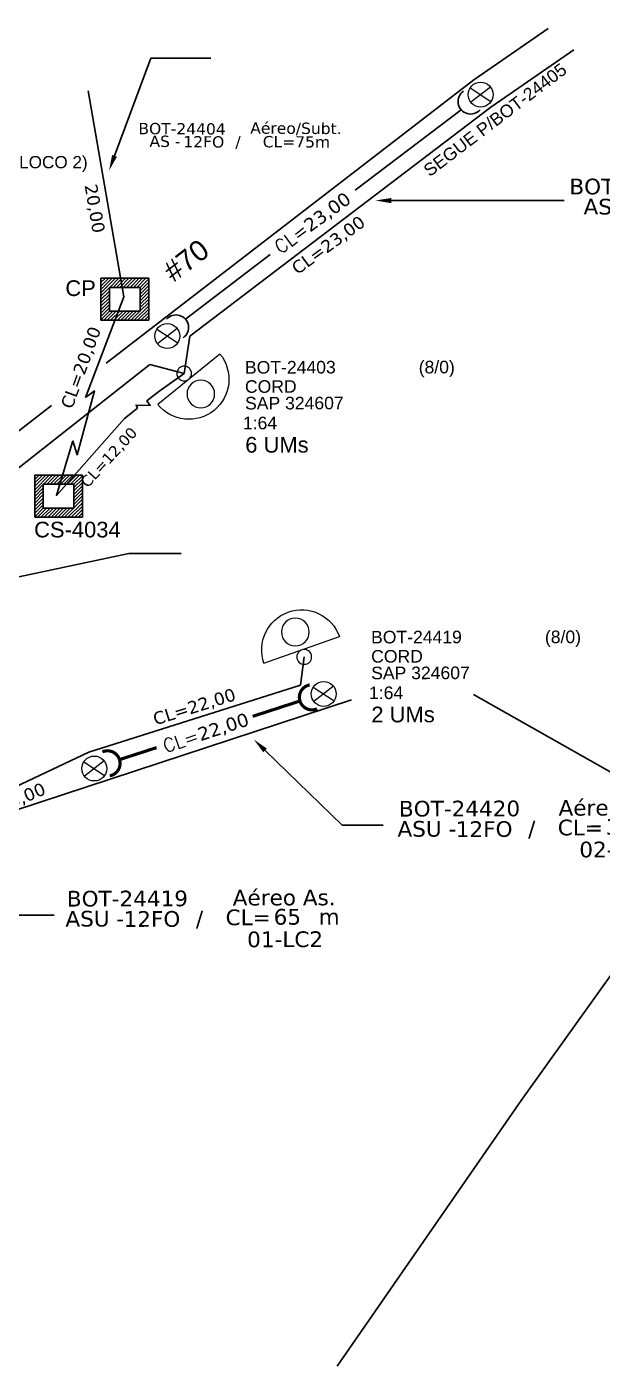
# Model space of a CAD drawing. Header units: metres. Extents: x -1286 to 542, y -500 to 95.
# Drawn here: x -666.8 to -610.5, y -393.9 to -262.7 of the extents above; entities that cross this region are included whole.
import ezdxf
from ezdxf import colors
from ezdxf.entities.mleader import LeaderData, LeaderLine
from ezdxf.enums import TextEntityAlignment as Align
from ezdxf.math import Vec2, Vec3

# ---------------------------------------------------------------- set-up
doc = ezdxf.new("R2010")
doc.units = ezdxf.units.M
for name, color, linetype in [('10.1-Caixas Subterrâneas', 5, 'Continuous'), ('CAP_A_INSTALAR', 1, 'Continuous'), ('CELULAS_GPON', 7, 'Continuous'), ('label_cabos', 7, 'Continuous'), ('Legenda', 1, 'Continuous'), ('locais legendas', 7, 'Continuous'), ('QUADRA', 7, 'Continuous'), ('surveys legendas', 7, 'Continuous')]:
    doc.layers.add(name, color=color, linetype=linetype)
for name, color, linetype, lineweight in [('10.4-Postes', 1, 'Continuous', 0), ("20.0-LEGENDA DOS CDO'S", 1, 'Continuous', 0), ('20.2-CDO_POSTE', 1, 'Continuous', 5), ('20.6-CORDOALHA_SUPORTE', 7, 'Continuous', 25)]:
    doc.layers.add(name, color=color, linetype=linetype, lineweight=lineweight)
doc.layers.add('EXTRA', color=50, linetype='Continuous', plot=False)
doc.styles.add('ARIAL', font='arial.ttf')
doc.styles.add('DIGICADE', font='arial.ttf')
doc.styles.add('ROMANS', font='romans.shx')
doc.styles.add('siredit', font='verdana.ttf')
doc.linetypes.add('FENCELINE1', pattern='A,0.25,-0.1,[133,ltypeshp.shx,S=0.1,R=0,X=-0.1,Y=0],-0.1,1', length=1.45)

# ---------------------------------------------------------------- blocks, each defined once
blk = doc.blocks.new('*X73')
at = {"color": 0, "linetype": 'Continuous'}
for p, q in [((-1.25, 0.34099), (-0.49099, 1.1)), ((-1.25, 0.517767), (-0.667767, 1.1)), ((-1.25, 0.694544), (-0.844544, 1.1)), ((-1.25, 0.87132), (-1.02132, 1.1)), ((-1.25, 1.048097), (-1.198097, 1.1)), ((-0.789214, 0.625), (-0.314214, 1.1)), ((-0.612437, 0.625), (-0.137437, 1.1)), ((-0.43566, 0.625), (0.03934, 1.1)), ((-0.258883, 0.625), (0.216117, 1.1)), ((-0.082107, 0.625), (0.392893, 1.1)), ((0.09467, 0.625), (0.56967, 1.1)), ((0.271447, 0.625), (0.746447, 1.1)), ((0.448223, 0.625), (0.923223, 1.1)), ((0.625, 0.625), (1.1, 1.1)), ((0.801777, 0.625), (1.25, 1.073223)), ((0.8035, 0.449947), (1.25, 0.896447)), ((0.8035, 0.27317), (1.25, 0.71967)), ((-1.25, 0.164214), (-0.8035, 0.610714)), ((-1.25, -0.012563), (-0.8035, 0.433937)), ((-1.25, -0.18934), (-0.8035, 0.25716)), ((-1.25, -0.366117), (-0.8035, 0.080383)), ((0.8035, 0.096393), (1.25, 0.542893)), ((0.8035, -0.080383), (1.25, 0.366117)), ((0.8035, -0.25716), (1.25, 0.18934)), ((0.8035, -0.433937), (1.25, 0.012563)), ((-1.25, -0.542893), (-0.8035, -0.096393)), ((-1.25, -0.71967), (-0.8035, -0.27317)), ((-1.25, -0.896447), (-0.8035, -0.449947)), ((-1.25, -1.073223), (-0.801777, -0.625)), ((-1.1, -1.1), (-0.625, -0.625)), ((-0.923223, -1.1), (-0.448223, -0.625)), ((-0.746447, -1.1), (-0.271447, -0.625)), ((-0.56967, -1.1), (-0.09467, -0.625)), ((-0.392893, -1.1), (0.082107, -0.625)), ((-0.216117, -1.1), (0.258883, -0.625)), ((-0.03934, -1.1), (0.43566, -0.625)), ((0.137437, -1.1), (0.612437, -0.625)), ((0.314214, -1.1), (0.789214, -0.625)), ((0.49099, -1.1), (1.25, -0.34099)), ((0.667767, -1.1), (1.25, -0.517767)), ((0.8035, -0.610714), (1.25, -0.164214)), ((0.844544, -1.1), (1.25, -0.694544)), ((1.02132, -1.1), (1.25, -0.87132)), ((1.198097, -1.1), (1.25, -1.048097))]:
    blk.add_line(p, q, dxfattribs=at)
blk = doc.blocks.new('MANHOLE_MQ')
at = {"color": 0, "linetype": 'Continuous'}
for p, q in [((0.00000623, 0.00000569), (-0.00000627, 0.00000569)), ((-0.00000627, 0.00000569), (-0.00000627, -0.00000531)), ((0.00000623, -0.00000531), (0.00000623, 0.00000569)), ((-0.00000404, 0.00000331), (0.00000399, 0.00000331)), ((-0.00000404, -0.00000294), (-0.00000404, 0.00000331)), ((0.00000399, 0.00000331), (0.00000399, -0.00000294)), ((0.00000399, -0.00000294), (-0.00000404, -0.00000294)), ((0.00000399, -0.00000294), (0.00000399, -0.00000294)), ((-0.00000627, -0.00000531), (0.00000623, -0.00000531))]:
    blk.add_line(p, q, dxfattribs=at)
at = {"color": 0, "linetype": 'Continuous', "xscale": 5e-06, "yscale": 5e-06, "zscale": 1e-05}
blk.add_blockref('*X73', (-0.00000002, 0.00000019), dxfattribs=at)
blk = doc.blocks.new('CDOE_CT_POST_DESENHO')
at = {"color": 0}
blk.add_line((2.136, 0.393), (-2.114, 0.393), dxfattribs=at)
for centre, radius in [((0.011, 1.403), 0.733), ((0.011, 0), 0.393)]:
    blk.add_circle(centre, radius, dxfattribs=at)
blk.add_arc((0.011, 0.393), 2.125, 0, 180, dxfattribs=at)
blk = doc.blocks.new('Inst CDOE-8 CAIXA DIST OPT CDOE 48F_8D C_SPL OPTAP')
at = {"layer": "20.0-LEGENDA DOS CDO'S", "color": 0}
for tag, p, style, flags in [('ID_ATIVIDADE', (0.12, 6.472), 'ARIAL', 3), ('FATOR', (7.921, 6.472), 'ARIAL', 1), ('QTDE', (0.235, -0.97), 'DIGICADE', 3)]:
    blk.add_attdef(tag, p, '', height=0.8, rotation=0.11799, dxfattribs=dict(at, style=style, flags=flags))
at = {"layer": "20.0-LEGENDA DOS CDO'S", "color": 0, "style": 'ARIAL'}
for tag, p, height in [('FID', (0.12, 5.248), 0.8), ('CORDOALHA', (0.122, 4.023), 0.8), ('SAP', (0.124, 2.961), 0.8), ('1:XX', (-0.012, 1.7), 0.8), ('UMS', (0.141, 0.217), 1)]:
    blk.add_attdef(tag, p, '', height=height, rotation=0.11799, dxfattribs=at)
blk.add_attdef('FIBRAS_UTILIZADAS', text='', height=0.8, rotation=0.11799, dxfattribs=at).set_placement((13.479, 5.263), align=Align.CENTER)
blk = doc.blocks.new('Inst CORD ALUMINIO 4.8 MM 3F')
at = {"layer": '20.6-CORDOALHA_SUPORTE', "color": 0, "lineweight": 0, "style": 'ROMANS'}
blk.add_attdef('LANCE', text='', height=1, dxfattribs=at).set_placement((-0.54, -2.21), align=Align.RIGHT)
at = {"layer": '20.6-CORDOALHA_SUPORTE', "color": 0, "style": 'siredit'}
blk.add_attdef('QTDE', (-0.54, -2.21), '', height=1, rotation=359.69, dxfattribs=at)
at = {"layer": '20.6-CORDOALHA_SUPORTE', "color": 0, "lineweight": 0, "style": 'ROMANS'}
for tag, p, flags in [('FATOR', (-5.2, -4.44), 3), ('ID_ATIVIDADE', (-5.2, -6.67), 3), ('FID', (-5.2, -8.9), 1)]:
    blk.add_attdef(tag, p, '', height=1, dxfattribs=dict(at, flags=flags))
blk = doc.blocks.new('Inst CB ESP CFOA-SM-AS-80-TS-72')
at = {"layer": 'label_cabos', "color": 0, "style": 'siredit'}
for tag, flags, p in [('ID_ATIVIDADE', 3, (1.314, 2.672)), ('FATOR', 1, (11.56, 2.551))]:
    blk.add_attdef(tag, text='', height=0.8, rotation=359.69001, dxfattribs=dict(at, flags=flags)).set_placement(p, align=Align.MIDDLE_CENTER)
for tag, p in [('DESTINO_CABO', (3.131, 1.262)), ('TIPO_CABO', (13.108, 1.245)), ('TIPO_CABO', (1.762, -0.005)), ('CABO', (4.686, -0.052)), ('/', (7.714, -0.052)), ('LANCE', (10.809, 0.002)), ('UND', (15.964, 0.002)), ('FID', (13.148, -1.414))]:
    blk.add_attdef(tag, text='', height=0.8, rotation=359.69001, dxfattribs=at).set_placement(p, align=Align.MIDDLE_CENTER)
blk.add_attdef('QTDE', (12.429, -0.475), '', height=0.8, rotation=359.69001, dxfattribs=at)
blk = doc.blocks.new('Inst CB ESP CFOA-SM-ASU-120-S-12')
at = {"layer": 'label_cabos', "color": 0, "style": 'siredit'}
for tag, flags, p in [('ID_ATIVIDADE', 3, (1.314, 2.672)), ('FATOR', 1, (11.56, 2.551))]:
    blk.add_attdef(tag, text='', height=1, rotation=359.69001, dxfattribs=dict(at, flags=flags)).set_placement(p, align=Align.MIDDLE_CENTER)
for tag, p in [('DESTINO_CABO', (3.131, 1.262)), ('TIPO_CABO', (13.108, 1.245)), ('TIPO_CABO', (1.262, -0.005)), ('CABO', (4.686, -0.052)), ('/', (7.714, -0.052)), ('LANCE', (10.809, 0.002)), ('UND', (15.964, 0.002)), ('FID', (13.148, -1.414))]:
    blk.add_attdef(tag, text='', height=1, rotation=359.69001, dxfattribs=at).set_placement(p, align=Align.MIDDLE_CENTER)
blk.add_attdef('QTDE', (12.429, -0.475), '', height=1, rotation=359.69001, dxfattribs=at)
blk = doc.blocks.new('Inst CB AS CFOA-SM-ASU-120-S-12')
at = {"layer": 'label_cabos', "color": 0, "style": 'siredit'}
for tag, flags, p in [('ID_ATIVIDADE', 3, (1.314, 2.672)), ('FATOR', 1, (11.56, 2.551))]:
    blk.add_attdef(tag, text='', height=1, rotation=359.69001, dxfattribs=dict(at, flags=flags)).set_placement(p, align=Align.MIDDLE_CENTER)
for tag, p in [('DESTINO_CABO', (3.131, 1.262)), ('TIPO_CABO', (13.108, 1.245)), ('TIPO_CABO', (1.262, -0.005)), ('CABO', (4.686, -0.052)), ('/', (7.714, -0.052)), ('LANCE', (10.809, 0.002)), ('UND', (15.964, 0.002)), ('FID', (13.148, -1.414))]:
    blk.add_attdef(tag, text='', height=1, rotation=359.69001, dxfattribs=at).set_placement(p, align=Align.MIDDLE_CENTER)
blk.add_attdef('QTDE', (12.429, -0.475), '', height=1, rotation=359.69001, dxfattribs=at)
blk = doc.blocks.new('LEGENDA DOS CABOS')
at = {"layer": 'EXTRA', "color": 0, "style": 'siredit'}
for tag, p in [('ID', (4.6, 0.97)), ('XX', (9.03, 0.97))]:
    blk.add_attdef(tag, text='', height=0.48, rotation=359.69, dxfattribs=at).set_placement(p, align=Align.MIDDLE_CENTER)
at = {"layer": 'Legenda', "color": 0, "style": 'siredit'}
for tag, p in [('TIPO_CABO', (1.31, 0)), ('CABO', (4.69, -0.05)), ('/', (6.81, -0.05)), ('METROS', (10.03, -0.05))]:
    blk.add_attdef(tag, text='', height=0.8, rotation=359.69, dxfattribs=at).set_placement(p, align=Align.MIDDLE_CENTER)

msp = doc.modelspace()

# ---------------------------------------------------------------- linework, layer by layer
at = {"color": 0, "ltscale": 3}
for points in [[(-622.43, -270.88, -1.125576), (-624.06, -269.05)], [(-653.12, -291.37, -1.125576), (-651.5, -293.2)]]:
    msp.add_lwpolyline(points, format="xyb", dxfattribs=at)
for points in [[(-624.28, -270.88), (-634.65, -278.75)], [(-642.97, -285.06), (-651.28, -291.37)]]:
    msp.add_lwpolyline(points, dxfattribs=at)
at = {"color": 0, "ltscale": 3, "const_width": 0.308}
for points in [[(-638.39, -329.53, -1.125576), (-639.11, -327.19)], [(-659.41, -333.75, -1.125576), (-658.69, -336.09)]]:
    msp.add_lwpolyline(points, format="xyb", dxfattribs=at)
for points in [[(-640.07, -328.77), (-644.69, -330.27)], [(-654.1, -333.33), (-657.74, -334.51)]]:
    msp.add_lwpolyline(points, dxfattribs=at)
at = {"layer": '10.4-Postes'}
for points in [[(-623.39, -268.72), (-621.36, -270.07)], [(-621.41, -268.65), (-623.34, -270.14)], [(-654.08, -292.36), (-652.04, -293.7)], [(-652.1, -292.28), (-654.02, -293.78)], [(-638.76, -327.4), (-636.72, -328.74)], [(-636.78, -327.32), (-638.7, -328.82)], [(-661.23, -334.71), (-659.19, -336.05)], [(-659.25, -334.63), (-661.17, -336.13)]]:
    msp.add_lwpolyline(points, dxfattribs=at)
for centre in [(-622.38, -269.39), (-653.06, -293.03), (-637.74, -328.07), (-660.21, -335.38)]:
    msp.add_circle(centre, 1.22, dxfattribs=at)
at = {"layer": 'CAP_A_INSTALAR', "color": 7, "linetype": 'FENCELINE1', "ltscale": 4}
for points in [[(-650.86, -293.04), (-621.38, -270.63), (-613.26, -265)], [(-661.05, -299.04), (-657.3, -289.19), (-660.8, -269.02)], [(-705.22, -332.2), (-692.08, -325.19), (-654.77, -295.81)], [(-653.9, -298.45), (-651.42, -296.71)], [(-662.32, -303.29), (-661.89, -304.66), (-660.2, -298.39), (-661.05, -299.04)], [(-679.41, -342.59), (-660.74, -333.78), (-640.02, -327.21)]]:
    msp.add_lwpolyline(points, dxfattribs=at)
at = {"layer": 'CAP_A_INSTALAR', "color": 7, "linetype": 'FENCELINE1', "ltscale": 2}
for points in [[(-651.42, -296.71), (-650.86, -293.04)], [(-654.77, -295.81), (-651.42, -296.71)], [(-653.9, -298.45), (-655.05, -299.37), (-654.73, -299.83), (-656.12, -299.79), (-655.98, -300.09), (-657.26, -301.1)], [(-657.26, -301.1), (-663.92, -308.63), (-662.32, -303.29)], [(-639.65, -324.44), (-640.02, -327.21)]]:
    msp.add_lwpolyline(points, dxfattribs=at)
at = {"layer": 'QUADRA'}
for points in [[(-659.05, -295.7), (-623.05, -267.95), (-615.76, -262.9)], [(-677.76, -310.17), (-664.39, -299.83)], [(-635.02, -328.64), (-832.95, -393.69)], [(-636.42, -393.91), (-618.41, -367.88), (-601.73, -344.57), (-601.42, -343.75), (-601.3, -342.89), (-601.37, -342.03), (-601.64, -341.18), (-602.1, -340.42), (-602.71, -339.76), (-603.45, -339.23), (-623.06, -328.14)]]:
    msp.add_lwpolyline(points, dxfattribs=at)

# ---------------------------------------------------------------- block references
at = {"color": 0, "lineweight": 0, "xscale": 1.307692307692307, "yscale": 1.307692307692307, "zscale": 1.307692307692307}
for p, rotation, values in [((-640.23, -280.17), 36.46754730038617, {'QTDE': '23,00', 'LANCE': 'CL='}), ((-650.06, -329.75), 18.41394832054072, {'QTDE': '22,00', 'LANCE': 'CL='})]:
    msp.add_blockref('Inst CORD ALUMINIO 4.8 MM 3F', p, dxfattribs=dict(at, rotation=rotation)).add_auto_attribs(values)
at = {"layer": '10.1-Caixas Subterrâneas', "color": 30, "xscale": 374062.8819905536, "yscale": 374062.8819905536, "zscale": 374062.8819905536, "rotation": 180.0191175169924}
for p in [(-657.22, -289.36), (-663.71, -308.64)]:
    msp.add_blockref('MANHOLE_MQ', p, dxfattribs=at)
at = {"layer": "20.0-LEGENDA DOS CDO'S", "color": 7, "lineweight": 0}
ref = msp.add_blockref('Inst CDOE-8 CAIXA DIST OPT CDOE 48F_8D C_SPL OPTAP', (-645.64, -304.78), dxfattribs=dict(at, xscale=1.538461538461538, yscale=1.538461538461538, zscale=1.538461538461538))
ref.add_attrib('FID', 'BOT-24403', (-645.45, -296.71), dxfattribs={"color": 0, "height": 1.231, "rotation": 0.118, "style": 'ARIAL'})
ref.add_attrib('CORDOALHA', 'CORD', (-645.45, -298.59), dxfattribs={"color": 0, "height": 1.231, "rotation": 0.118, "style": 'ARIAL'})
ref.add_attrib('SAP', 'SAP 324607', (-645.44, -300.22), dxfattribs={"color": 0, "height": 1.231, "rotation": 0.118, "style": 'ARIAL'})
ref.add_attrib('1:XX', '1:64', (-645.65, -302.16), dxfattribs={"color": 0, "height": 1.231, "rotation": 0.118, "style": 'ARIAL'})
ref.add_attrib('UMS', '6 UMs', (-645.42, -304.45), dxfattribs={"color": 0, "height": 1.538, "rotation": 0.118, "style": 'ARIAL'})
ref.add_attrib('FIBRAS_UTILIZADAS', '(8/0)', dxfattribs={"color": 0, "height": 1.231, "rotation": 0.118, "style": 'ARIAL'}).set_placement((-624.9, -296.68), align=Align.RIGHT)
ref = msp.add_blockref('Inst CDOE-8 CAIXA DIST OPT CDOE 48F_8D C_SPL OPTAP', (-633.28, -331.2), dxfattribs=dict(at, xscale=1.538461538461538, yscale=1.538461538461538, zscale=1.538461538461538))
ref.add_attrib('FID', 'BOT-24419', (-633.1, -323.13), dxfattribs={"color": 0, "height": 1.231, "rotation": 0.118, "style": 'ARIAL'})
ref.add_attrib('CORDOALHA', 'CORD', (-633.09, -325.01), dxfattribs={"color": 0, "height": 1.231, "rotation": 0.118, "style": 'ARIAL'})
ref.add_attrib('SAP', 'SAP 324607', (-633.09, -326.64), dxfattribs={"color": 0, "height": 1.231, "rotation": 0.118, "style": 'ARIAL'})
ref.add_attrib('1:XX', '1:64', (-633.3, -328.58), dxfattribs={"color": 0, "height": 1.231, "rotation": 0.118, "style": 'ARIAL'})
ref.add_attrib('UMS', '2 UMs', (-633.07, -330.86), dxfattribs={"color": 0, "height": 1.538, "rotation": 0.118, "style": 'ARIAL'})
ref.add_attrib('FIBRAS_UTILIZADAS', '(8/0)', dxfattribs={"color": 0, "height": 1.231, "rotation": 0.118, "style": 'ARIAL'}).set_placement((-612.54, -323.1), align=Align.RIGHT)
at = {"layer": '20.2-CDO_POSTE', "color": 7, "yscale": 1.846153846153846, "zscale": 1.846153846153846}
for p, xscale, rotation in [((-651.42, -296.71), -1.846153846153846, 219.0592227833245), ((-639.63, -324.44), -1.846153846153845, 19.57225249010515)]:
    msp.add_blockref('CDOE_CT_POST_DESENHO', p, dxfattribs=dict(at, xscale=xscale, rotation=rotation))
at = {"layer": 'label_cabos', "color": 0, "lineweight": 0}
ref = msp.add_blockref('LEGENDA DOS CABOS', (-656.31, -274.54), dxfattribs=dict(at, xscale=1.107692307692308, yscale=1.107692307692308, zscale=1.107692307692308))
ref.add_attrib('ID', 'BOT-24404', dxfattribs={"color": 0, "height": 1.108, "rotation": 359.69, "style": 'siredit'}).set_placement((-651.61, -272.73), align=Align.MIDDLE_CENTER)
ref.add_attrib('CABO', '12FO', dxfattribs={"color": 0, "height": 1.108, "rotation": 359.69, "style": 'siredit'}).set_placement((-649.48, -274.01), align=Align.MIDDLE_CENTER)
ref.add_attrib('METROS', 'CL=75m', dxfattribs={"color": 0, "height": 1.108, "rotation": 359.69, "style": 'siredit'}).set_placement((-640.41, -274.01), align=Align.MIDDLE_CENTER)
ref.add_attrib('XX', 'Aéreo/Subt.', dxfattribs={"color": 0, "height": 1.1077, "rotation": 359.69, "style": 'siredit'}).set_placement((-640.46, -272.68), align=Align.MIDDLE_CENTER)
ref.add_attrib('/', '/', dxfattribs={"color": 0, "height": 1.11, "rotation": 359.69, "style": 'siredit'}).set_placement((-646.13, -274.01), align=Align.MIDDLE_CENTER)
ref.add_attrib('TIPO_CABO', 'AS -', dxfattribs={"color": 0, "height": 1.108, "rotation": 359.69, "style": 'siredit'}).set_placement((-653.28, -273.96), align=Align.MIDDLE_CENTER)
at = {"layer": 'label_cabos'}
ref = msp.add_blockref('Inst CB ESP CFOA-SM-AS-80-TS-72', (-612.56, -280.36), dxfattribs=dict(at, xscale=1.538461538461538, yscale=1.538461538461538, zscale=1.538461538461538, rotation=0.1315642785740533))
ref.add_attrib('DESTINO_CABO', 'BOT-24405', dxfattribs={"color": 0, "height": 1.538, "rotation": 359.8216, "style": 'siredit'}).set_placement((-607.75, -278.4), align=Align.MIDDLE_CENTER)
ref.add_attrib('CABO', '72FO', dxfattribs={"color": 0, "height": 1.538, "rotation": 359.8216, "style": 'siredit'}).set_placement((-605.35, -280.42), align=Align.MIDDLE_CENTER)
ref.add_attrib('LANCE', 'CL=', dxfattribs={"color": 0, "height": 1.538, "rotation": 359.8216, "style": 'siredit'}).set_placement((-595.93, -280.32), align=Align.MIDDLE_CENTER)
ref.add_attrib('TIPO_CABO', 'Aéreo Esp.', dxfattribs={"color": 0, "height": 1.538, "rotation": 359.8216, "style": 'siredit'}).set_placement((-592.4, -278.39), align=Align.MIDDLE_CENTER)
ref.add_attrib('/', '/', dxfattribs={"color": 0, "height": 1.54, "rotation": 359.8216, "style": 'siredit'}).set_placement((-600.69, -280.41), align=Align.MIDDLE_CENTER)
ref.add_attrib('TIPO_CABO', 'AS - ', dxfattribs={"color": 0, "height": 1.538, "rotation": 359.8216, "style": 'siredit'}).set_placement((-609.85, -280.36), align=Align.MIDDLE_CENTER)
ref.add_attrib('FID', '04-LC1', dxfattribs={"color": 0, "height": 1.538, "rotation": 359.8216, "style": 'siredit'}).set_placement((-592.33, -282.49), align=Align.MIDDLE_CENTER)
ref.add_attrib('QTDE', '30', (-593.44, -281.04), dxfattribs={"color": 0, "height": 1.538, "rotation": 359.8216, "style": 'siredit'})
ref.add_attrib('UND', 'm', dxfattribs={"color": 0, "height": 1.54, "rotation": 359.8216, "style": 'siredit'}).set_placement((-588, -280.3), align=Align.MIDDLE_CENTER)
ref = msp.add_blockref('Inst CB ESP CFOA-SM-ASU-120-S-12', (-629.24, -341.29), dxfattribs=dict(at, xscale=1.538461538461538, yscale=1.538461538461538, zscale=1.538461538461538, rotation=0.4634636605451))
ref.add_attrib('DESTINO_CABO', 'BOT-24420', dxfattribs={"color": 0, "height": 1.538, "rotation": 0.1535, "style": 'siredit'}).set_placement((-624.44, -339.3), align=Align.MIDDLE_CENTER)
ref.add_attrib('TIPO_CABO', 'Aéreo Esp.', dxfattribs={"color": 0, "height": 1.538, "rotation": 0.1535, "style": 'siredit'}).set_placement((-609.09, -339.21), align=Align.MIDDLE_CENTER)
ref.add_attrib('CABO', '12FO', dxfattribs={"color": 0, "height": 1.538, "rotation": 0.1535, "style": 'siredit'}).set_placement((-622.03, -341.31), align=Align.MIDDLE_CENTER)
ref.add_attrib('/', '/', dxfattribs={"color": 0, "height": 1.54, "rotation": 0.1535, "style": 'siredit'}).set_placement((-617.37, -341.27), align=Align.MIDDLE_CENTER)
ref.add_attrib('TIPO_CABO', 'ASU - ', dxfattribs={"color": 0, "height": 1.538, "rotation": 0.1535, "style": 'siredit'}).set_placement((-627.3, -341.28), align=Align.MIDDLE_CENTER)
ref.add_attrib('FID', '02-LC2', dxfattribs={"color": 0, "height": 1.538, "rotation": 0.1535, "style": 'siredit'}).set_placement((-608.99, -343.3), align=Align.MIDDLE_CENTER)
ref.add_attrib('LANCE', 'CL=', dxfattribs={"color": 0, "height": 1.538, "rotation": 0.1535, "style": 'siredit'}).set_placement((-612.61, -341.15), align=Align.MIDDLE_CENTER)
ref.add_attrib('QTDE', '30', (-610.11, -341.86), dxfattribs={"color": 0, "height": 1.538, "rotation": 0.1535, "style": 'siredit'})
ref.add_attrib('UND', 'm', dxfattribs={"color": 0, "height": 1.54, "rotation": 0.1535, "style": 'siredit'}).set_placement((-604.68, -341.08), align=Align.MIDDLE_CENTER)
ref = msp.add_blockref('Inst CB AS CFOA-SM-ASU-120-S-12', (-661.76, -350.09), dxfattribs=dict(at, xscale=1.538461538461538, yscale=1.538461538461538, zscale=1.538461538461538, rotation=0.4634636605451))
ref.add_attrib('DESTINO_CABO', 'BOT-24419', dxfattribs={"color": 0, "height": 1.538, "rotation": 0.1535, "style": 'siredit'}).set_placement((-656.96, -348.11), align=Align.MIDDLE_CENTER)
ref.add_attrib('TIPO_CABO', 'Aéreo As.', dxfattribs={"color": 0, "height": 1.538, "rotation": 0.1535, "style": 'siredit'}).set_placement((-641.61, -348.01), align=Align.MIDDLE_CENTER)
ref.add_attrib('CABO', '12FO', dxfattribs={"color": 0, "height": 1.538, "rotation": 0.1535, "style": 'siredit'}).set_placement((-654.56, -350.11), align=Align.MIDDLE_CENTER)
ref.add_attrib('/', '/', dxfattribs={"color": 0, "height": 1.54, "rotation": 0.1535, "style": 'siredit'}).set_placement((-649.9, -350.08), align=Align.MIDDLE_CENTER)
ref.add_attrib('TIPO_CABO', 'ASU - ', dxfattribs={"color": 0, "height": 1.538, "rotation": 0.1535, "style": 'siredit'}).set_placement((-659.82, -350.08), align=Align.MIDDLE_CENTER)
ref.add_attrib('FID', '01-LC2', dxfattribs={"color": 0, "height": 1.538, "rotation": 0.1535, "style": 'siredit'}).set_placement((-641.52, -352.1), align=Align.MIDDLE_CENTER)
ref.add_attrib('LANCE', 'CL=', dxfattribs={"color": 0, "height": 1.538, "rotation": 0.1535, "style": 'siredit'}).set_placement((-645.14, -349.95), align=Align.MIDDLE_CENTER)
ref.add_attrib('QTDE', '65', (-642.64, -350.67), dxfattribs={"color": 0, "height": 1.538, "rotation": 0.1535, "style": 'siredit'})
ref.add_attrib('UND', 'm', dxfattribs={"color": 0, "height": 1.54, "rotation": 0.1535, "style": 'siredit'}).set_placement((-637.21, -349.89), align=Align.MIDDLE_CENTER)

# ---------------------------------------------------------------- texts
at = {"layer": "20.0-LEGENDA DOS CDO'S", "color": 7, "style": 'ARIAL'}
msp.add_text('SEGUE P/BOT-24405', height=1.2308, rotation=37.2432, dxfattribs=at).set_placement((-620.96, -271.85), align=Align.MIDDLE_CENTER)
at = {"layer": 'CAP_A_INSTALAR', "color": 7, "linetype": 'FENCELINE1', "ltscale": 4, "style": 'siredit'}
msp.add_text('CL=12,00', height=1.077, rotation=47.5084, dxfattribs=at).set_placement((-660.86, -307.96))
at = {"layer": 'CELULAS_GPON', "color": 3, "style": 'siredit'}
msp.add_text('20,00', height=1.231, rotation=279.7367, dxfattribs=at).set_placement((-661.16, -278.26))
at = {"layer": 'CELULAS_GPON', "style": 'siredit'}
for s, rotation, p in [('CL=23,00', 36.1076, (-640.31, -287.07)), ('CL=20,00', 70.0107, (-662.38, -300.25)), ('CL=22,00', 17.4523, (-654.22, -331.16)), ('CL=13,00', 23.3905, (-672.52, -341.15))]:
    msp.add_text(s, height=1.231, rotation=rotation, dxfattribs=at).set_placement(p)
at = {"layer": 'locais legendas', "color": 20, "style": 'ARIAL'}
msp.add_text('CP', height=1.538, dxfattribs=at).set_placement((-663.04, -289.11))
at = {"layer": 'locais legendas', "color": 30, "style": 'ARIAL'}
msp.add_text('CS-4034', height=1.538, dxfattribs=at).set_placement((-666.1, -312.75))
at = {"layer": 'surveys legendas', "color": 0, "style": 'ARIAL'}
msp.add_text('R1711820-14-111-76 (BLOCO 2)', height=1.2, dxfattribs=at).set_placement((-685.64, -276.6))
msp.add_text('#70', height=2, rotation=37.6315, dxfattribs=at).set_placement((-651.21, -285.62), align=Align.MIDDLE_CENTER)

# ---------------------------------------------------------------- leaders
at = {"layer": 'label_cabos', "color": 0, "lineweight": 0}
ml = msp.add_multileader_mtext('Standard', dxfattribs=at)
ml.set_content('')
ml.set_leader_properties()
ml.build(insert=Vec2(0, 0))
ml.multileader.update_dxf_attribs({"text_right_attachment_type": 6, "arrow_head_size": 1.54})
ctx = ml.context
ctx.base_point, ctx.char_height, ctx.arrow_head_size, ctx.landing_gap_size, ctx.plane_origin = Vec3(-648.77, -265.82), 6.15, 1.54, 3.08, Vec3(-660.58, -276.77)
ctx.right_attachment = 6
notes = []
notes.append((ctx, [(1, (1, 1, 0), (-654.68, -265.82), (1, 0), 5.9, [(0, [(-658.76, -276.83)], 0, [])])]))
ctx.mtext.insert, ctx.mtext.flow_direction = Vec3(-645.7, -262.75), 5
ml = msp.add_multileader_mtext('Standard', dxfattribs=at)
ml.set_content('')
ml.set_leader_properties()
ml.build(insert=Vec2(0, 0))
ml.multileader.update_dxf_attribs({"text_right_attachment_type": 6, "arrow_head_size": 1.54})
ctx = ml.context
ctx.base_point, ctx.char_height, ctx.arrow_head_size, ctx.landing_gap_size, ctx.plane_origin, ctx.plane_x_axis, ctx.plane_y_axis = Vec3(-611.12, -282.84), 6.15, 1.54, 3.08, Vec3(-632.67, -279.76), Vec3(-1, 0), Vec3(0, -1)
ctx.right_attachment, ctx.text_align_type = 6, 2
notes.append((ctx, [(0, (1, 1, 0), (-623.18, -279.76), (1, 0), 5.9, [(0, [(-632.67, -279.76)], 0, [])])]))
ctx.mtext.insert, ctx.mtext.text_direction, ctx.mtext.rotation, ctx.mtext.alignment, ctx.mtext.flow_direction = Vec3(-614.2, -285.92), Vec3(-1, 0), 3.141593, 3, 5
ml = msp.add_multileader_mtext('Standard', dxfattribs=at)
ml.set_content('')
ml.set_leader_properties()
ml.build(insert=Vec2(0, 0))
ml.multileader.update_dxf_attribs({"text_right_attachment_type": 6, "arrow_head_size": 1.54})
ctx = ml.context
ctx.base_point, ctx.char_height, ctx.arrow_head_size, ctx.landing_gap_size, ctx.plane_origin, ctx.plane_x_axis, ctx.plane_y_axis = Vec3(-648.64, -317.41), 6.15, 1.54, 3.08, Vec3(-678.48, -318.97), Vec3(-1, 0), Vec3(0, -1)
ctx.right_attachment, ctx.text_align_type = 6, 2
notes.append((ctx, [(0, (1, 1, 0), (-656.83, -314.33), (1, 0), 2.04, [(0, [(-679.04, -319.05)], 0, [])])]))
ctx.mtext.insert, ctx.mtext.text_direction, ctx.mtext.rotation, ctx.mtext.alignment, ctx.mtext.flow_direction = Vec3(-651.72, -320.49), Vec3(-1, 0), 3.141593, 3, 5
at = {"layer": 'label_cabos'}
ml = msp.add_multileader_mtext('Standard', dxfattribs=at)
ml.set_content('', color=256)
ml.set_leader_properties()
ml.build(insert=Vec2(0, 0))
ml.multileader.update_dxf_attribs({"text_right_attachment_type": 6, "arrow_head_size": 1.54})
ctx = ml.context
ctx.base_point, ctx.char_height, ctx.arrow_head_size, ctx.landing_gap_size, ctx.plane_origin = Vec3(-631.93, -340.93), 6.15, 1.54, 3.08, Vec3(-639.21, -329.89)
ctx.right_attachment = 6
notes.append((ctx, [(0, (1, 1, 0), (-635.93, -340.93), (1, 0), 4, [(0, [(-644.58, -332.54)], 0, [])])]))
ctx.mtext.insert, ctx.mtext.flow_direction = Vec3(-628.85, -337.86), 5
ml = msp.add_multileader_mtext('Standard', dxfattribs=at)
ml.set_content('', color=256)
ml.set_leader_properties()
ml.build(insert=Vec2(0, 0))
ml.multileader.update_dxf_attribs({"text_right_attachment_type": 6, "arrow_head_size": 1.54})
ctx = ml.context
ctx.base_point, ctx.char_height, ctx.arrow_head_size, ctx.landing_gap_size, ctx.plane_origin = Vec3(-664.14, -349.75), 6.15, 1.54, 3.08, Vec3(-671.42, -338.71)
ctx.right_attachment = 6
notes.append((ctx, [(0, (1, 1, 0), (-668.14, -349.75), (1, 0), 4, [(0, [(-676.79, -341.36)], 0, [])])]))
ctx.mtext.insert, ctx.mtext.flow_direction = Vec3(-661.06, -346.68), 5
for ctx, leaders in notes:
    for number, flags, end, landing, length, lines in leaders:
        leader = LeaderData()
        leader.index, (leader.has_last_leader_line, leader.has_dogleg_vector, leader.attachment_direction) = number, flags
        leader.last_leader_point, leader.dogleg_vector, leader.dogleg_length = Vec3(end), Vec3(landing), length
        for number, points, colour, breaks in lines:
            line = LeaderLine()
            line.index, line.vertices, line.color, line.breaks = number, Vec3.list(points), colors.encode_raw_color(colour), breaks
            leader.lines.append(line)
        ctx.leaders.append(leader)

doc.saveas('drawing.dxf')
